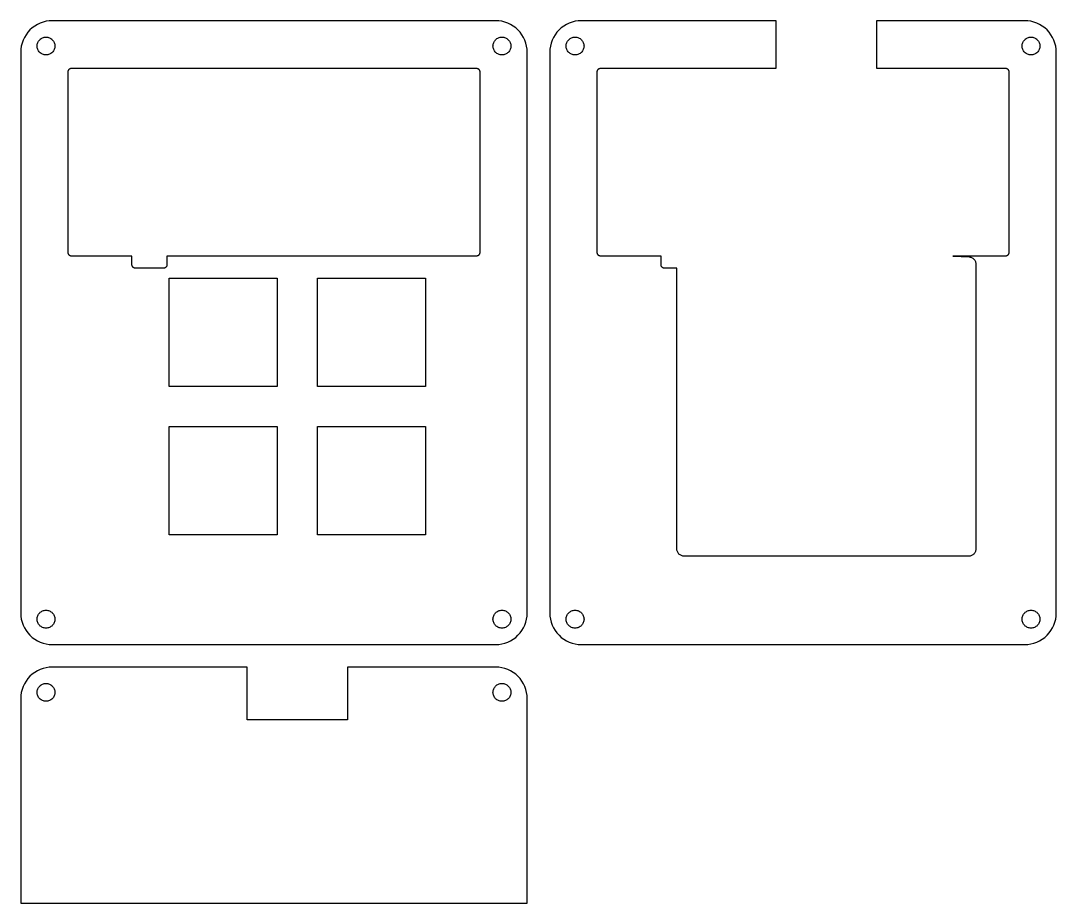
# Model space of a CAD drawing. Header units: metres. Extents: x 0 to 269, y -190 to 7.
# Drawn here: x 135.9 to 269.1, y -189.9 to -76.5 of the extents above; entities that cross this region are included whole.
import ezdxf

# ---------------------------------------------------------------- set-up
doc = ezdxf.new("R2010")
doc.units = ezdxf.units.M

msp = doc.modelspace()

# ---------------------------------------------------------------- linework, layer by layer
for p, q in [((137.75, -77.1825), (137.431, -77.4193)), ((138.091, -76.9782), (137.75, -77.1825)), ((138.45, -76.8082), (138.091, -76.9782)), ((138.824, -76.6743), (138.45, -76.8082)), ((139.21, -76.5777), (138.824, -76.6743)), ((139.603, -76.5194), (139.21, -76.5777)), ((139.999, -76.5), (139.603, -76.5194)), ((197.001, -76.5), (139.999, -76.5)), ((197.397, -76.5194), (197.001, -76.5)), ((197.79, -76.5777), (197.397, -76.5194)), ((198.176, -76.6743), (197.79, -76.5777)), ((198.55, -76.8082), (198.176, -76.6743)), ((198.909, -76.9782), (198.55, -76.8082)), ((199.25, -77.1825), (198.909, -76.9782)), ((199.569, -77.4193), (199.25, -77.1825)), ((205.75, -77.1825), (205.431, -77.4193)), ((206.091, -76.9782), (205.75, -77.1825)), ((206.45, -76.8082), (206.091, -76.9782)), ((206.824, -76.6743), (206.45, -76.8082)), ((207.21, -76.5777), (206.824, -76.6743)), ((207.603, -76.5194), (207.21, -76.5777)), ((207.999, -76.5), (207.603, -76.5194)), ((233.05, -76.5), (207.999, -76.5)), ((233.05, -82.6), (233.05, -76.5)), ((265.001, -76.5), (245.95, -76.5)), ((245.95, -76.5), (245.95, -82.6)), ((265.397, -76.5194), (265.001, -76.5)), ((265.79, -76.5777), (265.397, -76.5194)), ((266.176, -76.6743), (265.79, -76.5777)), ((266.55, -76.8082), (266.176, -76.6743)), ((266.909, -76.9782), (266.55, -76.8082)), ((267.25, -77.1825), (266.909, -76.9782)), ((267.569, -77.4193), (267.25, -77.1825)), ((136.632, -78.2999), (136.428, -78.6408)), ((136.869, -77.9807), (136.632, -78.2999)), ((137.136, -77.6862), (136.869, -77.9807)), ((137.431, -77.4193), (137.136, -77.6862)), ((199.864, -77.6862), (199.569, -77.4193)), ((200.131, -77.9807), (199.864, -77.6862)), ((200.368, -78.2999), (200.131, -77.9807)), ((200.572, -78.6408), (200.368, -78.2999)), ((204.632, -78.2999), (204.428, -78.6408)), ((204.869, -77.9807), (204.632, -78.2999)), ((205.136, -77.6862), (204.869, -77.9807)), ((205.431, -77.4193), (205.136, -77.6862)), ((267.864, -77.6862), (267.569, -77.4193)), ((268.131, -77.9807), (267.864, -77.6862)), ((268.368, -78.2999), (268.131, -77.9807)), ((268.572, -78.6408), (268.368, -78.2999)), ((136.028, -79.7599), (135.969, -80.153)), ((136.124, -79.3743), (136.028, -79.7599)), ((136.258, -79.0001), (136.124, -79.3743)), ((136.428, -78.6408), (136.258, -79.0001)), ((138.05, -79.75), (138.056, -79.6372)), ((138.056, -79.8628), (138.05, -79.75)), ((138.056, -79.6372), (138.072, -79.5258)), ((138.072, -79.5258), (138.1, -79.4161)), ((138.1, -79.4161), (138.138, -79.3099)), ((138.138, -79.3099), (138.186, -79.2079)), ((138.186, -79.2079), (138.244, -79.1111)), ((138.244, -79.1111), (138.311, -79.0205)), ((138.311, -79.0205), (138.387, -78.9369)), ((138.387, -78.9369), (138.471, -78.8611)), ((138.471, -78.8611), (138.561, -78.7939)), ((138.561, -78.7939), (138.658, -78.7358)), ((138.658, -78.7358), (138.76, -78.6876)), ((138.76, -78.6876), (138.866, -78.6496)), ((138.866, -78.6496), (138.976, -78.6221)), ((138.976, -78.6221), (139.087, -78.6056)), ((139.087, -78.6056), (139.2, -78.6001)), ((139.2, -78.6001), (139.313, -78.6056)), ((139.313, -78.6056), (139.424, -78.6221)), ((139.424, -78.6221), (139.534, -78.6496)), ((139.534, -78.6496), (139.64, -78.6876)), ((139.64, -78.6876), (139.742, -78.7358)), ((139.742, -78.7358), (139.839, -78.7939)), ((139.839, -78.7939), (139.93, -78.8611)), ((139.93, -78.8611), (140.013, -78.9368)), ((140.013, -78.9368), (140.089, -79.0205)), ((140.089, -79.0205), (140.156, -79.1111)), ((140.156, -79.1111), (140.214, -79.208)), ((140.214, -79.208), (140.262, -79.3099)), ((140.262, -79.3099), (140.3, -79.4161)), ((140.3, -79.4161), (140.328, -79.5257)), ((140.328, -79.5257), (140.344, -79.6372)), ((140.344, -79.6372), (140.35, -79.75)), ((140.35, -79.75), (140.344, -79.8628)), ((196.65, -79.75), (196.656, -79.6372)), ((196.656, -79.8628), (196.65, -79.75)), ((196.656, -79.6372), (196.672, -79.5257)), ((196.672, -79.5257), (196.7, -79.4161)), ((196.7, -79.4161), (196.738, -79.3099)), ((196.738, -79.3099), (196.786, -79.208)), ((196.786, -79.208), (196.844, -79.1111)), ((196.844, -79.1111), (196.911, -79.0205)), ((196.911, -79.0205), (196.987, -78.9368)), ((196.987, -78.9368), (197.07, -78.8611)), ((197.07, -78.8611), (197.161, -78.7939)), ((197.161, -78.7939), (197.258, -78.7358)), ((197.258, -78.7358), (197.36, -78.6876)), ((197.36, -78.6876), (197.466, -78.6496)), ((197.466, -78.6496), (197.576, -78.6221)), ((197.576, -78.6221), (197.687, -78.6056)), ((197.687, -78.6056), (197.8, -78.6001)), ((197.8, -78.6001), (197.913, -78.6056)), ((197.913, -78.6056), (198.024, -78.6221)), ((198.024, -78.6221), (198.134, -78.6496)), ((198.134, -78.6496), (198.24, -78.6876)), ((198.24, -78.6876), (198.342, -78.7358)), ((198.342, -78.7358), (198.439, -78.7939)), ((198.439, -78.7939), (198.529, -78.8611)), ((198.529, -78.8611), (198.613, -78.9369)), ((198.613, -78.9369), (198.689, -79.0205)), ((198.689, -79.0205), (198.756, -79.1111)), ((198.756, -79.1111), (198.814, -79.2079)), ((198.814, -79.2079), (198.862, -79.3099)), ((198.862, -79.3099), (198.9, -79.4161)), ((198.9, -79.4161), (198.928, -79.5258)), ((198.928, -79.5258), (198.944, -79.6372)), ((198.944, -79.6372), (198.95, -79.75)), ((198.95, -79.75), (198.944, -79.8628)), ((200.742, -79.0001), (200.572, -78.6408)), ((200.876, -79.3743), (200.742, -79.0001)), ((200.972, -79.7599), (200.876, -79.3743)), ((201.031, -80.153), (200.972, -79.7599)), ((204.028, -79.7599), (203.969, -80.153)), ((204.124, -79.3743), (204.028, -79.7599)), ((204.258, -79.0001), (204.124, -79.3743)), ((204.428, -78.6408), (204.258, -79.0001)), ((206.05, -79.75), (206.056, -79.6372)), ((206.056, -79.8628), (206.05, -79.75)), ((206.056, -79.6372), (206.072, -79.5258)), ((206.072, -79.5258), (206.1, -79.4161)), ((206.1, -79.4161), (206.138, -79.3099)), ((206.138, -79.3099), (206.186, -79.2079)), ((206.186, -79.2079), (206.244, -79.1111)), ((206.244, -79.1111), (206.311, -79.0205)), ((206.311, -79.0205), (206.387, -78.9369)), ((206.387, -78.9369), (206.471, -78.8611)), ((206.471, -78.8611), (206.561, -78.7939)), ((206.561, -78.7939), (206.658, -78.7358)), ((206.658, -78.7358), (206.76, -78.6876)), ((206.76, -78.6876), (206.866, -78.6496)), ((206.866, -78.6496), (206.976, -78.6221)), ((206.976, -78.6221), (207.087, -78.6056)), ((207.087, -78.6056), (207.2, -78.6001)), ((207.2, -78.6001), (207.313, -78.6056)), ((207.313, -78.6056), (207.424, -78.6221)), ((207.424, -78.6221), (207.534, -78.6496)), ((207.534, -78.6496), (207.64, -78.6876)), ((207.64, -78.6876), (207.742, -78.7358)), ((207.742, -78.7358), (207.839, -78.7939)), ((207.839, -78.7939), (207.93, -78.8611)), ((207.93, -78.8611), (208.013, -78.9368)), ((208.013, -78.9368), (208.089, -79.0205)), ((208.089, -79.0205), (208.156, -79.1111)), ((208.156, -79.1111), (208.214, -79.208)), ((208.214, -79.208), (208.262, -79.3099)), ((208.262, -79.3099), (208.3, -79.4161)), ((208.3, -79.4161), (208.328, -79.5257)), ((208.328, -79.5257), (208.344, -79.6372)), ((208.344, -79.6372), (208.35, -79.75)), ((208.35, -79.75), (208.344, -79.8628)), ((264.65, -79.75), (264.656, -79.6372)), ((264.656, -79.8628), (264.65, -79.75)), ((264.656, -79.6372), (264.672, -79.5257)), ((264.672, -79.5257), (264.7, -79.4161)), ((264.7, -79.4161), (264.738, -79.3099)), ((264.738, -79.3099), (264.786, -79.208)), ((264.786, -79.208), (264.844, -79.1111)), ((264.844, -79.1111), (264.911, -79.0205)), ((264.911, -79.0205), (264.987, -78.9368)), ((264.987, -78.9368), (265.07, -78.8611)), ((265.07, -78.8611), (265.161, -78.7939)), ((265.161, -78.7939), (265.258, -78.7358)), ((265.258, -78.7358), (265.36, -78.6876)), ((265.36, -78.6876), (265.466, -78.6496)), ((265.466, -78.6496), (265.576, -78.6221)), ((265.576, -78.6221), (265.687, -78.6056)), ((265.687, -78.6056), (265.8, -78.6001)), ((265.8, -78.6001), (265.913, -78.6056)), ((265.913, -78.6056), (266.024, -78.6221)), ((266.024, -78.6221), (266.134, -78.6496)), ((266.134, -78.6496), (266.24, -78.6876)), ((266.24, -78.6876), (266.342, -78.7358)), ((266.342, -78.7358), (266.439, -78.7939)), ((266.439, -78.7939), (266.529, -78.8611)), ((266.529, -78.8611), (266.613, -78.9369)), ((266.613, -78.9369), (266.689, -79.0205)), ((266.689, -79.0205), (266.756, -79.1111)), ((266.756, -79.1111), (266.814, -79.2079)), ((266.814, -79.2079), (266.862, -79.3099)), ((266.862, -79.3099), (266.9, -79.4161)), ((266.9, -79.4161), (266.928, -79.5258)), ((266.928, -79.5258), (266.944, -79.6372)), ((266.944, -79.6372), (266.95, -79.75)), ((266.95, -79.75), (266.944, -79.8628)), ((268.742, -79.0001), (268.572, -78.6408)), ((268.876, -79.3743), (268.742, -79.0001)), ((268.972, -79.7599), (268.876, -79.3743)), ((269.031, -80.153), (268.972, -79.7599)), ((135.969, -80.153), (135.95, -80.5488)), ((135.95, -80.5488), (135.95, -152.601)), ((138.072, -79.9742), (138.056, -79.8628)), ((138.1, -80.0839), (138.072, -79.9742)), ((138.138, -80.19), (138.1, -80.0839)), ((138.186, -80.2921), (138.138, -80.19)), ((138.244, -80.3889), (138.186, -80.2921)), ((138.311, -80.4796), (138.244, -80.3889)), ((138.387, -80.563), (138.311, -80.4796)), ((138.471, -80.6389), (138.387, -80.563)), ((138.561, -80.7061), (138.471, -80.6389)), ((138.658, -80.7642), (138.561, -80.7061)), ((138.76, -80.8124), (138.658, -80.7642)), ((138.866, -80.8504), (138.76, -80.8124)), ((138.976, -80.8779), (138.866, -80.8504)), ((139.087, -80.8944), (138.976, -80.8779)), ((139.2, -80.8999), (139.087, -80.8944)), ((139.313, -80.8944), (139.2, -80.8999)), ((139.424, -80.8779), (139.313, -80.8944)), ((139.534, -80.8504), (139.424, -80.8779)), ((139.64, -80.8124), (139.534, -80.8504)), ((139.742, -80.7642), (139.64, -80.8124)), ((139.839, -80.7061), (139.742, -80.7642)), ((139.93, -80.6389), (139.839, -80.7061)), ((140.013, -80.5631), (139.93, -80.6389)), ((140.089, -80.4796), (140.013, -80.5631)), ((140.156, -80.3889), (140.089, -80.4796)), ((140.214, -80.292), (140.156, -80.3889)), ((140.262, -80.19), (140.214, -80.292)), ((140.3, -80.0839), (140.262, -80.19)), ((140.328, -79.9742), (140.3, -80.0839)), ((140.344, -79.8628), (140.328, -79.9742)), ((196.672, -79.9742), (196.656, -79.8628)), ((196.7, -80.0839), (196.672, -79.9742)), ((196.738, -80.19), (196.7, -80.0839)), ((196.786, -80.292), (196.738, -80.19)), ((196.844, -80.3889), (196.786, -80.292)), ((196.911, -80.4796), (196.844, -80.3889)), ((196.987, -80.5631), (196.911, -80.4796)), ((197.07, -80.6389), (196.987, -80.5631)), ((197.161, -80.7061), (197.07, -80.6389)), ((197.258, -80.7642), (197.161, -80.7061)), ((197.36, -80.8124), (197.258, -80.7642)), ((197.466, -80.8504), (197.36, -80.8124)), ((197.576, -80.8779), (197.466, -80.8504)), ((197.687, -80.8944), (197.576, -80.8779)), ((197.8, -80.8999), (197.687, -80.8944)), ((197.913, -80.8944), (197.8, -80.8999)), ((198.024, -80.8779), (197.913, -80.8944)), ((198.134, -80.8504), (198.024, -80.8779)), ((198.24, -80.8124), (198.134, -80.8504)), ((198.342, -80.7642), (198.24, -80.8124)), ((198.439, -80.7061), (198.342, -80.7642)), ((198.529, -80.6389), (198.439, -80.7061)), ((198.613, -80.563), (198.529, -80.6389)), ((198.689, -80.4796), (198.613, -80.563)), ((198.756, -80.3889), (198.689, -80.4796)), ((198.814, -80.2921), (198.756, -80.3889)), ((198.862, -80.19), (198.814, -80.2921)), ((198.9, -80.0839), (198.862, -80.19)), ((198.928, -79.9742), (198.9, -80.0839)), ((198.944, -79.8628), (198.928, -79.9742)), ((201.05, -80.5488), (201.031, -80.153)), ((201.05, -152.601), (201.05, -80.5488)), ((203.969, -80.153), (203.95, -80.5488)), ((203.95, -80.5488), (203.95, -152.601)), ((206.072, -79.9742), (206.056, -79.8628)), ((206.1, -80.0839), (206.072, -79.9742)), ((206.138, -80.19), (206.1, -80.0839)), ((206.186, -80.2921), (206.138, -80.19)), ((206.244, -80.3889), (206.186, -80.2921)), ((206.311, -80.4796), (206.244, -80.3889)), ((206.387, -80.563), (206.311, -80.4796)), ((206.471, -80.6389), (206.387, -80.563)), ((206.561, -80.7061), (206.471, -80.6389)), ((206.658, -80.7642), (206.561, -80.7061)), ((206.76, -80.8124), (206.658, -80.7642)), ((206.866, -80.8504), (206.76, -80.8124)), ((206.976, -80.8779), (206.866, -80.8504)), ((207.087, -80.8944), (206.976, -80.8779)), ((207.2, -80.8999), (207.087, -80.8944)), ((207.313, -80.8944), (207.2, -80.8999)), ((207.424, -80.8779), (207.313, -80.8944)), ((207.534, -80.8504), (207.424, -80.8779)), ((207.64, -80.8124), (207.534, -80.8504)), ((207.742, -80.7642), (207.64, -80.8124)), ((207.839, -80.7061), (207.742, -80.7642)), ((207.93, -80.6389), (207.839, -80.7061)), ((208.013, -80.5631), (207.93, -80.6389)), ((208.089, -80.4796), (208.013, -80.5631)), ((208.156, -80.3889), (208.089, -80.4796)), ((208.214, -80.292), (208.156, -80.3889)), ((208.262, -80.19), (208.214, -80.292)), ((208.3, -80.0839), (208.262, -80.19)), ((208.328, -79.9742), (208.3, -80.0839)), ((208.344, -79.8628), (208.328, -79.9742)), ((264.672, -79.9742), (264.656, -79.8628)), ((264.7, -80.0839), (264.672, -79.9742)), ((264.738, -80.19), (264.7, -80.0839)), ((264.786, -80.292), (264.738, -80.19)), ((264.844, -80.3889), (264.786, -80.292)), ((264.911, -80.4796), (264.844, -80.3889)), ((264.987, -80.5631), (264.911, -80.4796)), ((265.07, -80.6389), (264.987, -80.5631)), ((265.161, -80.7061), (265.07, -80.6389)), ((265.258, -80.7642), (265.161, -80.7061)), ((265.36, -80.8124), (265.258, -80.7642)), ((265.466, -80.8504), (265.36, -80.8124)), ((265.576, -80.8779), (265.466, -80.8504)), ((265.687, -80.8944), (265.576, -80.8779)), ((265.8, -80.8999), (265.687, -80.8944)), ((265.913, -80.8944), (265.8, -80.8999)), ((266.024, -80.8779), (265.913, -80.8944)), ((266.134, -80.8504), (266.024, -80.8779)), ((266.24, -80.8124), (266.134, -80.8504)), ((266.342, -80.7642), (266.24, -80.8124)), ((266.439, -80.7061), (266.342, -80.7642)), ((266.529, -80.6389), (266.439, -80.7061)), ((266.613, -80.563), (266.529, -80.6389)), ((266.689, -80.4796), (266.613, -80.563)), ((266.756, -80.3889), (266.689, -80.4796)), ((266.814, -80.2921), (266.756, -80.3889)), ((266.862, -80.19), (266.814, -80.2921)), ((266.9, -80.0839), (266.862, -80.19)), ((266.928, -79.9742), (266.9, -80.0839)), ((266.944, -79.8628), (266.928, -79.9742)), ((269.05, -80.5488), (269.031, -80.153)), ((269.05, -152.601), (269.05, -80.5488)), ((142.05, -83.0512), (142.052, -83.0058)), ((142.05, -106.299), (142.05, -83.0512)), ((142.052, -83.0058), (142.059, -82.9623)), ((142.059, -82.9623), (142.069, -82.9193)), ((142.069, -82.9193), (142.084, -82.8778)), ((142.084, -82.8778), (142.103, -82.838)), ((142.103, -82.838), (142.126, -82.8)), ((142.126, -82.8), (142.152, -82.7645)), ((142.152, -82.7645), (142.182, -82.7318)), ((142.182, -82.7318), (142.215, -82.7022)), ((142.215, -82.7022), (142.25, -82.6759)), ((142.25, -82.6759), (142.288, -82.6531)), ((142.288, -82.6531), (142.328, -82.6343)), ((142.328, -82.6343), (142.369, -82.6194)), ((142.369, -82.6194), (142.412, -82.6087)), ((142.412, -82.6087), (142.456, -82.6022)), ((142.456, -82.6022), (142.501, -82.6)), ((142.501, -82.6), (194.499, -82.6)), ((194.499, -82.6), (194.544, -82.6022)), ((194.544, -82.6022), (194.588, -82.6087)), ((194.588, -82.6087), (194.631, -82.6194)), ((194.631, -82.6194), (194.672, -82.6343)), ((194.672, -82.6343), (194.712, -82.6531)), ((194.712, -82.6531), (194.75, -82.6759)), ((194.75, -82.6759), (194.785, -82.7022)), ((194.785, -82.7022), (194.818, -82.7318)), ((194.818, -82.7318), (194.848, -82.7645)), ((194.848, -82.7645), (194.874, -82.8)), ((194.874, -82.8), (194.897, -82.838)), ((194.897, -82.838), (194.916, -82.8778)), ((194.916, -82.8778), (194.931, -82.9193)), ((194.931, -82.9193), (194.941, -82.9623)), ((194.941, -82.9623), (194.948, -83.0058)), ((194.948, -83.0058), (194.95, -83.0512)), ((194.95, -83.0512), (194.95, -106.299)), ((210.05, -83.0512), (210.052, -83.0058)), ((210.05, -106.299), (210.05, -83.0512)), ((210.052, -83.0058), (210.059, -82.9623)), ((210.059, -82.9623), (210.069, -82.9193)), ((210.069, -82.9193), (210.084, -82.8778)), ((210.084, -82.8778), (210.103, -82.838)), ((210.103, -82.838), (210.126, -82.8)), ((210.126, -82.8), (210.152, -82.7645)), ((210.152, -82.7645), (210.182, -82.7318)), ((210.182, -82.7318), (210.215, -82.7022)), ((210.215, -82.7022), (210.25, -82.6759)), ((210.25, -82.6759), (210.288, -82.6531)), ((210.288, -82.6531), (210.328, -82.6343)), ((210.328, -82.6343), (210.369, -82.6194)), ((210.369, -82.6194), (210.412, -82.6087)), ((210.412, -82.6087), (210.456, -82.6022)), ((210.456, -82.6022), (210.501, -82.6)), ((210.501, -82.6), (233.05, -82.6)), ((245.95, -82.6), (262.499, -82.6)), ((262.499, -82.6), (262.544, -82.6022)), ((262.544, -82.6022), (262.588, -82.6087)), ((262.588, -82.6087), (262.631, -82.6194)), ((262.631, -82.6194), (262.672, -82.6343)), ((262.672, -82.6343), (262.712, -82.6531)), ((262.712, -82.6531), (262.75, -82.6759)), ((262.75, -82.6759), (262.785, -82.7022)), ((262.785, -82.7022), (262.818, -82.7318)), ((262.818, -82.7318), (262.848, -82.7645)), ((262.848, -82.7645), (262.874, -82.8)), ((262.874, -82.8), (262.897, -82.838)), ((262.897, -82.838), (262.916, -82.8778)), ((262.916, -82.8778), (262.931, -82.9193)), ((262.931, -82.9193), (262.941, -82.9623)), ((262.941, -82.9623), (262.948, -83.0058)), ((262.948, -83.0058), (262.95, -83.0512)), ((262.95, -83.0512), (262.95, -106.299)), ((142.052, -106.344), (142.05, -106.299)), ((142.059, -106.388), (142.052, -106.344)), ((142.069, -106.431), (142.059, -106.388)), ((142.084, -106.472), (142.069, -106.431)), ((142.103, -106.512), (142.084, -106.472)), ((194.916, -106.472), (194.897, -106.512)), ((194.931, -106.431), (194.916, -106.472)), ((194.941, -106.388), (194.931, -106.431)), ((194.948, -106.344), (194.941, -106.388)), ((194.95, -106.299), (194.948, -106.344)), ((210.052, -106.344), (210.05, -106.299)), ((210.059, -106.388), (210.052, -106.344)), ((210.069, -106.431), (210.059, -106.388)), ((210.084, -106.472), (210.069, -106.431)), ((210.103, -106.512), (210.084, -106.472)), ((262.916, -106.472), (262.897, -106.512)), ((262.931, -106.431), (262.916, -106.472)), ((262.941, -106.388), (262.931, -106.431)), ((262.948, -106.344), (262.941, -106.388)), ((262.95, -106.299), (262.948, -106.344)), ((142.126, -106.55), (142.103, -106.512)), ((142.152, -106.585), (142.126, -106.55)), ((142.182, -106.618), (142.152, -106.585)), ((142.215, -106.648), (142.182, -106.618)), ((142.25, -106.674), (142.215, -106.648)), ((142.288, -106.697), (142.25, -106.674)), ((142.328, -106.716), (142.288, -106.697)), ((142.369, -106.731), (142.328, -106.716)), ((142.412, -106.741), (142.369, -106.731)), ((142.456, -106.748), (142.412, -106.741)), ((142.501, -106.75), (142.456, -106.748)), ((150.25, -106.75), (142.501, -106.75)), ((150.25, -107.849), (150.25, -106.75)), ((194.499, -106.75), (154.75, -106.75)), ((154.75, -106.75), (154.75, -107.849)), ((194.544, -106.748), (194.499, -106.75)), ((194.588, -106.741), (194.544, -106.748)), ((194.631, -106.731), (194.588, -106.741)), ((194.672, -106.716), (194.631, -106.731)), ((194.712, -106.697), (194.672, -106.716)), ((194.75, -106.674), (194.712, -106.697)), ((194.785, -106.648), (194.75, -106.674)), ((194.818, -106.618), (194.785, -106.648)), ((194.848, -106.585), (194.818, -106.618)), ((194.874, -106.55), (194.848, -106.585)), ((194.897, -106.512), (194.874, -106.55)), ((210.126, -106.55), (210.103, -106.512)), ((210.152, -106.585), (210.126, -106.55)), ((210.182, -106.618), (210.152, -106.585)), ((210.215, -106.648), (210.182, -106.618)), ((210.25, -106.674), (210.215, -106.648)), ((210.288, -106.697), (210.25, -106.674)), ((210.328, -106.716), (210.288, -106.697)), ((210.369, -106.731), (210.328, -106.716)), ((210.412, -106.741), (210.369, -106.731)), ((210.456, -106.748), (210.412, -106.741)), ((210.501, -106.75), (210.456, -106.748)), ((218.25, -106.75), (210.501, -106.75)), ((218.25, -107.849), (218.25, -106.75)), ((262.499, -106.75), (255.741, -106.75)), ((255.741, -106.75), (257.868, -106.855)), ((257.868, -106.855), (257.96, -106.868)), ((257.96, -106.868), (258.051, -106.891)), ((258.051, -106.891), (258.139, -106.922)), ((258.139, -106.922), (258.223, -106.962)), ((258.223, -106.962), (258.303, -107.01)), ((258.303, -107.01), (258.378, -107.066)), ((258.378, -107.066), (258.447, -107.128)), ((258.447, -107.128), (258.509, -107.197)), ((258.509, -107.197), (258.565, -107.272)), ((258.565, -107.272), (258.613, -107.352)), ((258.613, -107.352), (258.653, -107.436)), ((258.653, -107.436), (258.684, -107.524)), ((258.684, -107.524), (258.707, -107.615)), ((258.707, -107.615), (258.72, -107.707)), ((258.72, -107.707), (258.725, -107.801)), ((258.725, -107.801), (258.725, -144.349)), ((262.544, -106.748), (262.499, -106.75)), ((262.588, -106.741), (262.544, -106.748)), ((262.631, -106.731), (262.588, -106.741)), ((262.672, -106.716), (262.631, -106.731)), ((262.712, -106.697), (262.672, -106.716)), ((262.75, -106.674), (262.712, -106.697)), ((262.785, -106.648), (262.75, -106.674)), ((262.818, -106.618), (262.785, -106.648)), ((262.848, -106.585), (262.818, -106.618)), ((262.874, -106.55), (262.848, -106.585)), ((262.897, -106.512), (262.874, -106.55)), ((150.252, -107.894), (150.25, -107.849)), ((150.259, -107.938), (150.252, -107.894)), ((150.269, -107.981), (150.259, -107.938)), ((150.284, -108.022), (150.269, -107.981)), ((150.303, -108.062), (150.284, -108.022)), ((150.326, -108.1), (150.303, -108.062)), ((150.352, -108.135), (150.326, -108.1)), ((150.382, -108.168), (150.352, -108.135)), ((150.415, -108.198), (150.382, -108.168)), ((150.45, -108.224), (150.415, -108.198)), ((150.488, -108.247), (150.45, -108.224)), ((150.528, -108.266), (150.488, -108.247)), ((150.569, -108.281), (150.528, -108.266)), ((150.612, -108.291), (150.569, -108.281)), ((150.656, -108.298), (150.612, -108.291)), ((150.701, -108.3), (150.656, -108.298)), ((154.299, -108.3), (150.701, -108.3)), ((154.344, -108.298), (154.299, -108.3)), ((154.388, -108.291), (154.344, -108.298)), ((154.431, -108.281), (154.388, -108.291)), ((154.472, -108.266), (154.431, -108.281)), ((154.512, -108.247), (154.472, -108.266)), ((154.55, -108.224), (154.512, -108.247)), ((154.585, -108.198), (154.55, -108.224)), ((154.618, -108.168), (154.585, -108.198)), ((154.648, -108.135), (154.618, -108.168)), ((154.674, -108.1), (154.648, -108.135)), ((154.697, -108.062), (154.674, -108.1)), ((154.716, -108.022), (154.697, -108.062)), ((154.731, -107.981), (154.716, -108.022)), ((154.741, -107.938), (154.731, -107.981)), ((154.748, -107.894), (154.741, -107.938)), ((154.75, -107.849), (154.748, -107.894)), ((218.252, -107.894), (218.25, -107.849)), ((218.259, -107.938), (218.252, -107.894)), ((218.269, -107.981), (218.259, -107.938)), ((218.284, -108.022), (218.269, -107.981)), ((218.303, -108.062), (218.284, -108.022)), ((218.326, -108.1), (218.303, -108.062)), ((218.352, -108.135), (218.326, -108.1)), ((218.382, -108.168), (218.352, -108.135)), ((218.415, -108.198), (218.382, -108.168)), ((218.45, -108.224), (218.415, -108.198)), ((218.488, -108.247), (218.45, -108.224)), ((218.528, -108.266), (218.488, -108.247)), ((218.569, -108.281), (218.528, -108.266)), ((218.612, -108.291), (218.569, -108.281)), ((218.656, -108.298), (218.612, -108.291)), ((218.701, -108.3), (218.656, -108.298)), ((220.275, -108.3), (218.701, -108.3)), ((220.275, -144.349), (220.275, -108.3)), ((155.025, -123.5), (155.025, -109.6)), ((155.025, -109.6), (168.925, -109.6)), ((168.925, -109.6), (168.925, -123.5)), ((174.075, -123.5), (174.075, -109.6)), ((174.075, -109.6), (187.975, -109.6)), ((187.975, -109.6), (187.975, -123.5)), ((168.925, -123.5), (155.025, -123.5)), ((187.975, -123.5), (174.075, -123.5)), ((155.025, -142.55), (155.025, -128.65)), ((155.025, -128.65), (168.925, -128.65)), ((168.925, -128.65), (168.925, -142.55)), ((174.075, -142.55), (174.075, -128.65)), ((174.075, -128.65), (187.975, -128.65)), ((187.975, -128.65), (187.975, -142.55)), ((168.925, -142.55), (155.025, -142.55)), ((187.975, -142.55), (174.075, -142.55)), ((220.28, -144.443), (220.275, -144.349)), ((220.293, -144.535), (220.28, -144.443)), ((220.316, -144.626), (220.293, -144.535)), ((220.347, -144.714), (220.316, -144.626)), ((220.387, -144.798), (220.347, -144.714)), ((220.435, -144.878), (220.387, -144.798)), ((220.491, -144.953), (220.435, -144.878)), ((220.553, -145.022), (220.491, -144.953)), ((220.622, -145.084), (220.553, -145.022)), ((258.447, -145.022), (258.378, -145.084)), ((258.509, -144.953), (258.447, -145.022)), ((258.565, -144.878), (258.509, -144.953)), ((258.613, -144.798), (258.565, -144.878)), ((258.653, -144.714), (258.613, -144.798)), ((258.684, -144.626), (258.653, -144.714)), ((258.707, -144.535), (258.684, -144.626)), ((258.72, -144.443), (258.707, -144.535)), ((258.725, -144.349), (258.72, -144.443)), ((220.697, -145.14), (220.622, -145.084)), ((220.777, -145.188), (220.697, -145.14)), ((220.861, -145.228), (220.777, -145.188)), ((220.949, -145.259), (220.861, -145.228)), ((221.04, -145.282), (220.949, -145.259)), ((221.132, -145.295), (221.04, -145.282)), ((221.226, -145.3), (221.132, -145.295)), ((257.774, -145.3), (221.226, -145.3)), ((257.868, -145.295), (257.774, -145.3)), ((257.96, -145.282), (257.868, -145.295)), ((258.051, -145.259), (257.96, -145.282)), ((258.139, -145.228), (258.051, -145.259)), ((258.223, -145.188), (258.139, -145.228)), ((258.303, -145.14), (258.223, -145.188)), ((258.378, -145.084), (258.303, -145.14)), ((135.95, -152.601), (135.969, -152.997)), ((135.969, -152.997), (136.028, -153.39)), ((138.1, -153.066), (138.138, -152.96)), ((138.138, -152.96), (138.186, -152.858)), ((138.186, -152.858), (138.244, -152.761)), ((138.244, -152.761), (138.311, -152.671)), ((138.311, -152.671), (138.387, -152.587)), ((138.387, -152.587), (138.471, -152.511)), ((138.471, -152.511), (138.561, -152.444)), ((138.561, -152.444), (138.658, -152.386)), ((138.658, -152.386), (138.76, -152.338)), ((138.76, -152.338), (138.866, -152.3)), ((138.866, -152.3), (138.976, -152.272)), ((138.976, -152.272), (139.087, -152.256)), ((139.087, -152.256), (139.2, -152.25)), ((139.2, -152.25), (139.313, -152.256)), ((139.313, -152.256), (139.424, -152.272)), ((139.424, -152.272), (139.534, -152.3)), ((139.534, -152.3), (139.64, -152.338)), ((139.64, -152.338), (139.742, -152.386)), ((139.742, -152.386), (139.839, -152.444)), ((139.839, -152.444), (139.93, -152.511)), ((139.93, -152.511), (140.013, -152.587)), ((140.013, -152.587), (140.089, -152.671)), ((140.089, -152.671), (140.156, -152.761)), ((140.156, -152.761), (140.214, -152.858)), ((140.214, -152.858), (140.262, -152.96)), ((140.262, -152.96), (140.3, -153.066)), ((196.7, -153.066), (196.738, -152.96)), ((196.738, -152.96), (196.786, -152.858)), ((196.786, -152.858), (196.844, -152.761)), ((196.844, -152.761), (196.911, -152.671)), ((196.911, -152.671), (196.987, -152.587)), ((196.987, -152.587), (197.07, -152.511)), ((197.07, -152.511), (197.161, -152.444)), ((197.161, -152.444), (197.258, -152.386)), ((197.258, -152.386), (197.36, -152.338)), ((197.36, -152.338), (197.466, -152.3)), ((197.466, -152.3), (197.576, -152.272)), ((197.576, -152.272), (197.687, -152.256)), ((197.687, -152.256), (197.8, -152.25)), ((197.8, -152.25), (197.913, -152.256)), ((197.913, -152.256), (198.024, -152.272)), ((198.024, -152.272), (198.134, -152.3)), ((198.134, -152.3), (198.24, -152.338)), ((198.24, -152.338), (198.342, -152.386)), ((198.342, -152.386), (198.439, -152.444)), ((198.439, -152.444), (198.529, -152.511)), ((198.529, -152.511), (198.613, -152.587)), ((198.613, -152.587), (198.689, -152.671)), ((198.689, -152.671), (198.756, -152.761)), ((198.756, -152.761), (198.814, -152.858)), ((198.814, -152.858), (198.862, -152.96)), ((198.862, -152.96), (198.9, -153.066)), ((200.972, -153.39), (201.031, -152.997)), ((201.031, -152.997), (201.05, -152.601)), ((203.95, -152.601), (203.969, -152.997)), ((203.969, -152.997), (204.028, -153.39)), ((206.1, -153.066), (206.138, -152.96)), ((206.138, -152.96), (206.186, -152.858)), ((206.186, -152.858), (206.244, -152.761)), ((206.244, -152.761), (206.311, -152.671)), ((206.311, -152.671), (206.387, -152.587)), ((206.387, -152.587), (206.471, -152.511)), ((206.471, -152.511), (206.561, -152.444)), ((206.561, -152.444), (206.658, -152.386)), ((206.658, -152.386), (206.76, -152.338)), ((206.76, -152.338), (206.866, -152.3)), ((206.866, -152.3), (206.976, -152.272)), ((206.976, -152.272), (207.087, -152.256)), ((207.087, -152.256), (207.2, -152.25)), ((207.2, -152.25), (207.313, -152.256)), ((207.313, -152.256), (207.424, -152.272)), ((207.424, -152.272), (207.534, -152.3)), ((207.534, -152.3), (207.64, -152.338)), ((207.64, -152.338), (207.742, -152.386)), ((207.742, -152.386), (207.839, -152.444)), ((207.839, -152.444), (207.93, -152.511)), ((207.93, -152.511), (208.013, -152.587)), ((208.013, -152.587), (208.089, -152.671)), ((208.089, -152.671), (208.156, -152.761)), ((208.156, -152.761), (208.214, -152.858)), ((208.214, -152.858), (208.262, -152.96)), ((208.262, -152.96), (208.3, -153.066)), ((264.7, -153.066), (264.738, -152.96)), ((264.738, -152.96), (264.786, -152.858)), ((264.786, -152.858), (264.844, -152.761)), ((264.844, -152.761), (264.911, -152.671)), ((264.911, -152.671), (264.987, -152.587)), ((264.987, -152.587), (265.07, -152.511)), ((265.07, -152.511), (265.161, -152.444)), ((265.161, -152.444), (265.258, -152.386)), ((265.258, -152.386), (265.36, -152.338)), ((265.36, -152.338), (265.466, -152.3)), ((265.466, -152.3), (265.576, -152.272)), ((265.576, -152.272), (265.687, -152.256)), ((265.687, -152.256), (265.8, -152.25)), ((265.8, -152.25), (265.913, -152.256)), ((265.913, -152.256), (266.024, -152.272)), ((266.024, -152.272), (266.134, -152.3)), ((266.134, -152.3), (266.24, -152.338)), ((266.24, -152.338), (266.342, -152.386)), ((266.342, -152.386), (266.439, -152.444)), ((266.439, -152.444), (266.529, -152.511)), ((266.529, -152.511), (266.613, -152.587)), ((266.613, -152.587), (266.689, -152.671)), ((266.689, -152.671), (266.756, -152.761)), ((266.756, -152.761), (266.814, -152.858)), ((266.814, -152.858), (266.862, -152.96)), ((266.862, -152.96), (266.9, -153.066)), ((268.972, -153.39), (269.031, -152.997)), ((269.031, -152.997), (269.05, -152.601)), ((136.028, -153.39), (136.124, -153.776)), ((136.124, -153.776), (136.258, -154.15)), ((136.258, -154.15), (136.428, -154.509)), ((138.05, -153.4), (138.056, -153.287)), ((138.056, -153.513), (138.05, -153.4)), ((138.056, -153.287), (138.072, -153.176)), ((138.072, -153.624), (138.056, -153.513)), ((138.072, -153.176), (138.1, -153.066)), ((138.1, -153.734), (138.072, -153.624)), ((138.138, -153.84), (138.1, -153.734)), ((138.186, -153.942), (138.138, -153.84)), ((138.244, -154.039), (138.186, -153.942)), ((138.311, -154.129), (138.244, -154.039)), ((138.387, -154.213), (138.311, -154.129)), ((138.471, -154.289), (138.387, -154.213)), ((138.561, -154.356), (138.471, -154.289)), ((138.658, -154.414), (138.561, -154.356)), ((139.839, -154.356), (139.742, -154.414)), ((139.93, -154.289), (139.839, -154.356)), ((140.013, -154.213), (139.93, -154.289)), ((140.089, -154.129), (140.013, -154.213)), ((140.156, -154.039), (140.089, -154.129)), ((140.214, -153.942), (140.156, -154.039)), ((140.262, -153.84), (140.214, -153.942)), ((140.3, -153.734), (140.262, -153.84)), ((140.3, -153.066), (140.328, -153.176)), ((140.328, -153.624), (140.3, -153.734)), ((140.328, -153.176), (140.344, -153.287)), ((140.344, -153.513), (140.328, -153.624)), ((140.344, -153.287), (140.35, -153.4)), ((140.35, -153.4), (140.344, -153.513)), ((196.65, -153.4), (196.656, -153.287)), ((196.656, -153.513), (196.65, -153.4)), ((196.656, -153.287), (196.672, -153.176)), ((196.672, -153.624), (196.656, -153.513)), ((196.672, -153.176), (196.7, -153.066)), ((196.7, -153.734), (196.672, -153.624)), ((196.738, -153.84), (196.7, -153.734)), ((196.786, -153.942), (196.738, -153.84)), ((196.844, -154.039), (196.786, -153.942)), ((196.911, -154.129), (196.844, -154.039)), ((196.987, -154.213), (196.911, -154.129)), ((197.07, -154.289), (196.987, -154.213)), ((197.161, -154.356), (197.07, -154.289)), ((197.258, -154.414), (197.161, -154.356)), ((198.439, -154.356), (198.342, -154.414)), ((198.529, -154.289), (198.439, -154.356)), ((198.613, -154.213), (198.529, -154.289)), ((198.689, -154.129), (198.613, -154.213)), ((198.756, -154.039), (198.689, -154.129)), ((198.814, -153.942), (198.756, -154.039)), ((198.862, -153.84), (198.814, -153.942)), ((198.9, -153.734), (198.862, -153.84)), ((198.9, -153.066), (198.928, -153.176)), ((198.928, -153.624), (198.9, -153.734)), ((198.928, -153.176), (198.944, -153.287)), ((198.944, -153.513), (198.928, -153.624)), ((198.944, -153.287), (198.95, -153.4)), ((198.95, -153.4), (198.944, -153.513)), ((200.572, -154.509), (200.742, -154.15)), ((200.742, -154.15), (200.876, -153.776)), ((200.876, -153.776), (200.972, -153.39)), ((204.028, -153.39), (204.124, -153.776)), ((204.124, -153.776), (204.258, -154.15)), ((204.258, -154.15), (204.428, -154.509)), ((206.05, -153.4), (206.056, -153.287)), ((206.056, -153.513), (206.05, -153.4)), ((206.056, -153.287), (206.072, -153.176)), ((206.072, -153.624), (206.056, -153.513)), ((206.072, -153.176), (206.1, -153.066)), ((206.1, -153.734), (206.072, -153.624)), ((206.138, -153.84), (206.1, -153.734)), ((206.186, -153.942), (206.138, -153.84)), ((206.244, -154.039), (206.186, -153.942)), ((206.311, -154.129), (206.244, -154.039)), ((206.387, -154.213), (206.311, -154.129)), ((206.471, -154.289), (206.387, -154.213)), ((206.561, -154.356), (206.471, -154.289)), ((206.658, -154.414), (206.561, -154.356)), ((207.839, -154.356), (207.742, -154.414)), ((207.93, -154.289), (207.839, -154.356)), ((208.013, -154.213), (207.93, -154.289)), ((208.089, -154.129), (208.013, -154.213)), ((208.156, -154.039), (208.089, -154.129)), ((208.214, -153.942), (208.156, -154.039)), ((208.262, -153.84), (208.214, -153.942)), ((208.3, -153.734), (208.262, -153.84)), ((208.3, -153.066), (208.328, -153.176)), ((208.328, -153.624), (208.3, -153.734)), ((208.328, -153.176), (208.344, -153.287)), ((208.344, -153.513), (208.328, -153.624)), ((208.344, -153.287), (208.35, -153.4)), ((208.35, -153.4), (208.344, -153.513)), ((264.65, -153.4), (264.656, -153.287)), ((264.656, -153.513), (264.65, -153.4)), ((264.656, -153.287), (264.672, -153.176)), ((264.672, -153.624), (264.656, -153.513)), ((264.672, -153.176), (264.7, -153.066)), ((264.7, -153.734), (264.672, -153.624)), ((264.738, -153.84), (264.7, -153.734)), ((264.786, -153.942), (264.738, -153.84)), ((264.844, -154.039), (264.786, -153.942)), ((264.911, -154.129), (264.844, -154.039)), ((264.987, -154.213), (264.911, -154.129)), ((265.07, -154.289), (264.987, -154.213)), ((265.161, -154.356), (265.07, -154.289)), ((265.258, -154.414), (265.161, -154.356)), ((266.439, -154.356), (266.342, -154.414)), ((266.529, -154.289), (266.439, -154.356)), ((266.613, -154.213), (266.529, -154.289)), ((266.689, -154.129), (266.613, -154.213)), ((266.756, -154.039), (266.689, -154.129)), ((266.814, -153.942), (266.756, -154.039)), ((266.862, -153.84), (266.814, -153.942)), ((266.9, -153.734), (266.862, -153.84)), ((266.9, -153.066), (266.928, -153.176)), ((266.928, -153.624), (266.9, -153.734)), ((266.928, -153.176), (266.944, -153.287)), ((266.944, -153.513), (266.928, -153.624)), ((266.944, -153.287), (266.95, -153.4)), ((266.95, -153.4), (266.944, -153.513)), ((268.572, -154.509), (268.742, -154.15)), ((268.742, -154.15), (268.876, -153.776)), ((268.876, -153.776), (268.972, -153.39)), ((136.428, -154.509), (136.632, -154.85)), ((136.632, -154.85), (136.869, -155.169)), ((136.869, -155.169), (137.136, -155.464)), ((137.136, -155.464), (137.431, -155.731)), ((138.76, -154.462), (138.658, -154.414)), ((138.866, -154.5), (138.76, -154.462)), ((138.976, -154.528), (138.866, -154.5)), ((139.087, -154.544), (138.976, -154.528)), ((139.2, -154.55), (139.087, -154.544)), ((139.313, -154.544), (139.2, -154.55)), ((139.424, -154.528), (139.313, -154.544)), ((139.534, -154.5), (139.424, -154.528)), ((139.64, -154.462), (139.534, -154.5)), ((139.742, -154.414), (139.64, -154.462)), ((197.36, -154.462), (197.258, -154.414)), ((197.466, -154.5), (197.36, -154.462)), ((197.576, -154.528), (197.466, -154.5)), ((197.687, -154.544), (197.576, -154.528)), ((197.8, -154.55), (197.687, -154.544)), ((197.913, -154.544), (197.8, -154.55)), ((198.024, -154.528), (197.913, -154.544)), ((198.134, -154.5), (198.024, -154.528)), ((198.24, -154.462), (198.134, -154.5)), ((198.342, -154.414), (198.24, -154.462)), ((199.569, -155.731), (199.864, -155.464)), ((199.864, -155.464), (200.131, -155.169)), ((200.131, -155.169), (200.368, -154.85)), ((200.368, -154.85), (200.572, -154.509)), ((204.428, -154.509), (204.632, -154.85)), ((204.632, -154.85), (204.869, -155.169)), ((204.869, -155.169), (205.136, -155.464)), ((205.136, -155.464), (205.431, -155.731)), ((206.76, -154.462), (206.658, -154.414)), ((206.866, -154.5), (206.76, -154.462)), ((206.976, -154.528), (206.866, -154.5)), ((207.087, -154.544), (206.976, -154.528)), ((207.2, -154.55), (207.087, -154.544)), ((207.313, -154.544), (207.2, -154.55)), ((207.424, -154.528), (207.313, -154.544)), ((207.534, -154.5), (207.424, -154.528)), ((207.64, -154.462), (207.534, -154.5)), ((207.742, -154.414), (207.64, -154.462)), ((265.36, -154.462), (265.258, -154.414)), ((265.466, -154.5), (265.36, -154.462)), ((265.576, -154.528), (265.466, -154.5)), ((265.687, -154.544), (265.576, -154.528)), ((265.8, -154.55), (265.687, -154.544)), ((265.913, -154.544), (265.8, -154.55)), ((266.024, -154.528), (265.913, -154.544)), ((266.134, -154.5), (266.024, -154.528)), ((266.24, -154.462), (266.134, -154.5)), ((266.342, -154.414), (266.24, -154.462)), ((267.569, -155.731), (267.864, -155.464)), ((267.864, -155.464), (268.131, -155.169)), ((268.131, -155.169), (268.368, -154.85)), ((268.368, -154.85), (268.572, -154.509)), ((137.431, -155.731), (137.75, -155.967)), ((137.75, -155.967), (138.091, -156.172)), ((138.091, -156.172), (138.45, -156.342)), ((138.45, -156.342), (138.824, -156.476)), ((138.824, -156.476), (139.21, -156.572)), ((139.21, -156.572), (139.603, -156.631)), ((139.603, -156.631), (139.999, -156.65)), ((139.999, -156.65), (197.001, -156.65)), ((197.001, -156.65), (197.397, -156.631)), ((197.397, -156.631), (197.79, -156.572)), ((197.79, -156.572), (198.176, -156.476)), ((198.176, -156.476), (198.55, -156.342)), ((198.55, -156.342), (198.909, -156.172)), ((198.909, -156.172), (199.25, -155.967)), ((199.25, -155.967), (199.569, -155.731)), ((205.431, -155.731), (205.75, -155.967)), ((205.75, -155.967), (206.091, -156.172)), ((206.091, -156.172), (206.45, -156.342)), ((206.45, -156.342), (206.824, -156.476)), ((206.824, -156.476), (207.21, -156.572)), ((207.21, -156.572), (207.603, -156.631)), ((207.603, -156.631), (207.999, -156.65)), ((207.999, -156.65), (265.001, -156.65)), ((265.001, -156.65), (265.397, -156.631)), ((265.397, -156.631), (265.79, -156.572)), ((265.79, -156.572), (266.176, -156.476)), ((266.176, -156.476), (266.55, -156.342)), ((266.55, -156.342), (266.909, -156.172)), ((266.909, -156.172), (267.25, -155.967)), ((267.25, -155.967), (267.569, -155.731)), ((139.21, -159.628), (138.824, -159.724)), ((139.603, -159.569), (139.21, -159.628)), ((139.999, -159.55), (139.603, -159.569)), ((165.05, -159.55), (139.999, -159.55)), ((165.05, -166.35), (165.05, -159.55)), ((197.001, -159.55), (177.95, -159.55)), ((177.95, -159.55), (177.95, -166.35)), ((197.397, -159.569), (197.001, -159.55)), ((197.79, -159.628), (197.397, -159.569)), ((198.176, -159.724), (197.79, -159.628)), ((136.869, -161.031), (136.632, -161.35)), ((137.136, -160.736), (136.869, -161.031)), ((137.431, -160.469), (137.136, -160.736)), ((137.75, -160.232), (137.431, -160.469)), ((138.091, -160.028), (137.75, -160.232)), ((138.45, -159.858), (138.091, -160.028)), ((138.824, -159.724), (138.45, -159.858)), ((198.55, -159.858), (198.176, -159.724)), ((198.909, -160.028), (198.55, -159.858)), ((199.25, -160.232), (198.909, -160.028)), ((199.569, -160.469), (199.25, -160.232)), ((199.864, -160.736), (199.569, -160.469)), ((200.131, -161.031), (199.864, -160.736)), ((200.368, -161.35), (200.131, -161.031)), ((136.258, -162.05), (136.124, -162.424)), ((136.428, -161.691), (136.258, -162.05)), ((136.632, -161.35), (136.428, -161.691)), ((138.1, -162.466), (138.138, -162.36)), ((138.138, -162.36), (138.186, -162.258)), ((138.186, -162.258), (138.244, -162.161)), ((138.244, -162.161), (138.311, -162.071)), ((138.311, -162.071), (138.387, -161.987)), ((138.387, -161.987), (138.471, -161.911)), ((138.471, -161.911), (138.561, -161.844)), ((138.561, -161.844), (138.658, -161.786)), ((138.658, -161.786), (138.76, -161.738)), ((138.76, -161.738), (138.866, -161.7)), ((138.866, -161.7), (138.976, -161.672)), ((138.976, -161.672), (139.087, -161.656)), ((139.087, -161.656), (139.2, -161.65)), ((139.2, -161.65), (139.313, -161.656)), ((139.313, -161.656), (139.424, -161.672)), ((139.424, -161.672), (139.534, -161.7)), ((139.534, -161.7), (139.64, -161.738)), ((139.64, -161.738), (139.742, -161.786)), ((139.742, -161.786), (139.839, -161.844)), ((139.839, -161.844), (139.93, -161.911)), ((139.93, -161.911), (140.013, -161.987)), ((140.013, -161.987), (140.089, -162.071)), ((140.089, -162.071), (140.156, -162.161)), ((140.156, -162.161), (140.214, -162.258)), ((140.214, -162.258), (140.262, -162.36)), ((140.262, -162.36), (140.3, -162.466)), ((196.7, -162.466), (196.738, -162.36)), ((196.738, -162.36), (196.786, -162.258)), ((196.786, -162.258), (196.844, -162.161)), ((196.844, -162.161), (196.911, -162.071)), ((196.911, -162.071), (196.987, -161.987)), ((196.987, -161.987), (197.07, -161.911)), ((197.07, -161.911), (197.161, -161.844)), ((197.161, -161.844), (197.258, -161.786)), ((197.258, -161.786), (197.36, -161.738)), ((197.36, -161.738), (197.466, -161.7)), ((197.466, -161.7), (197.576, -161.672)), ((197.576, -161.672), (197.687, -161.656)), ((197.687, -161.656), (197.8, -161.65)), ((197.8, -161.65), (197.913, -161.656)), ((197.913, -161.656), (198.024, -161.672)), ((198.024, -161.672), (198.134, -161.7)), ((198.134, -161.7), (198.24, -161.738)), ((198.24, -161.738), (198.342, -161.786)), ((198.342, -161.786), (198.439, -161.844)), ((198.439, -161.844), (198.529, -161.911)), ((198.529, -161.911), (198.613, -161.987)), ((198.613, -161.987), (198.689, -162.071)), ((198.689, -162.071), (198.756, -162.161)), ((198.756, -162.161), (198.814, -162.258)), ((198.814, -162.258), (198.862, -162.36)), ((198.862, -162.36), (198.9, -162.466)), ((200.572, -161.691), (200.368, -161.35)), ((200.742, -162.05), (200.572, -161.691)), ((200.876, -162.424), (200.742, -162.05)), ((135.969, -163.203), (135.95, -163.599)), ((135.95, -163.599), (135.95, -189.9)), ((136.028, -162.81), (135.969, -163.203)), ((136.124, -162.424), (136.028, -162.81)), ((138.05, -162.8), (138.056, -162.687)), ((138.056, -162.913), (138.05, -162.8)), ((138.056, -162.687), (138.072, -162.576)), ((138.072, -163.024), (138.056, -162.913)), ((138.072, -162.576), (138.1, -162.466)), ((138.1, -163.134), (138.072, -163.024)), ((138.138, -163.24), (138.1, -163.134)), ((138.186, -163.342), (138.138, -163.24)), ((138.244, -163.439), (138.186, -163.342)), ((138.311, -163.53), (138.244, -163.439)), ((138.387, -163.613), (138.311, -163.53)), ((138.471, -163.689), (138.387, -163.613)), ((138.561, -163.756), (138.471, -163.689)), ((139.93, -163.689), (139.839, -163.756)), ((140.013, -163.613), (139.93, -163.689)), ((140.089, -163.53), (140.013, -163.613)), ((140.156, -163.439), (140.089, -163.53)), ((140.214, -163.342), (140.156, -163.439)), ((140.262, -163.24), (140.214, -163.342)), ((140.3, -163.134), (140.262, -163.24)), ((140.3, -162.466), (140.328, -162.576)), ((140.328, -163.024), (140.3, -163.134)), ((140.328, -162.576), (140.344, -162.687)), ((140.344, -162.913), (140.328, -163.024)), ((140.344, -162.687), (140.35, -162.8)), ((140.35, -162.8), (140.344, -162.913)), ((196.65, -162.8), (196.656, -162.687)), ((196.656, -162.913), (196.65, -162.8)), ((196.656, -162.687), (196.672, -162.576)), ((196.672, -163.024), (196.656, -162.913)), ((196.672, -162.576), (196.7, -162.466)), ((196.7, -163.134), (196.672, -163.024)), ((196.738, -163.24), (196.7, -163.134)), ((196.786, -163.342), (196.738, -163.24)), ((196.844, -163.439), (196.786, -163.342)), ((196.911, -163.53), (196.844, -163.439)), ((196.987, -163.613), (196.911, -163.53)), ((197.07, -163.689), (196.987, -163.613)), ((197.161, -163.756), (197.07, -163.689)), ((198.529, -163.689), (198.439, -163.756)), ((198.613, -163.613), (198.529, -163.689)), ((198.689, -163.53), (198.613, -163.613)), ((198.756, -163.439), (198.689, -163.53)), ((198.814, -163.342), (198.756, -163.439)), ((198.862, -163.24), (198.814, -163.342)), ((198.9, -163.134), (198.862, -163.24)), ((198.9, -162.466), (198.928, -162.576)), ((198.928, -163.024), (198.9, -163.134)), ((198.928, -162.576), (198.944, -162.687)), ((198.944, -162.913), (198.928, -163.024)), ((198.944, -162.687), (198.95, -162.8)), ((198.95, -162.8), (198.944, -162.913)), ((200.972, -162.81), (200.876, -162.424)), ((201.031, -163.203), (200.972, -162.81)), ((201.05, -163.599), (201.031, -163.203)), ((201.05, -189.9), (201.05, -163.599)), ((138.658, -163.814), (138.561, -163.756)), ((138.76, -163.862), (138.658, -163.814)), ((138.866, -163.9), (138.76, -163.862)), ((138.976, -163.928), (138.866, -163.9)), ((139.087, -163.944), (138.976, -163.928)), ((139.2, -163.95), (139.087, -163.944)), ((139.313, -163.944), (139.2, -163.95)), ((139.424, -163.928), (139.313, -163.944)), ((139.534, -163.9), (139.424, -163.928)), ((139.64, -163.862), (139.534, -163.9)), ((139.742, -163.814), (139.64, -163.862)), ((139.839, -163.756), (139.742, -163.814)), ((197.258, -163.814), (197.161, -163.756)), ((197.36, -163.862), (197.258, -163.814)), ((197.466, -163.9), (197.36, -163.862)), ((197.576, -163.928), (197.466, -163.9)), ((197.687, -163.944), (197.576, -163.928)), ((197.8, -163.95), (197.687, -163.944)), ((197.913, -163.944), (197.8, -163.95)), ((198.024, -163.928), (197.913, -163.944)), ((198.134, -163.9), (198.024, -163.928)), ((198.24, -163.862), (198.134, -163.9)), ((198.342, -163.814), (198.24, -163.862)), ((198.439, -163.756), (198.342, -163.814)), ((177.95, -166.35), (165.05, -166.35)), ((135.95, -189.9), (201.05, -189.9))]:
    msp.add_line(p, q)

doc.saveas('drawing.dxf')
